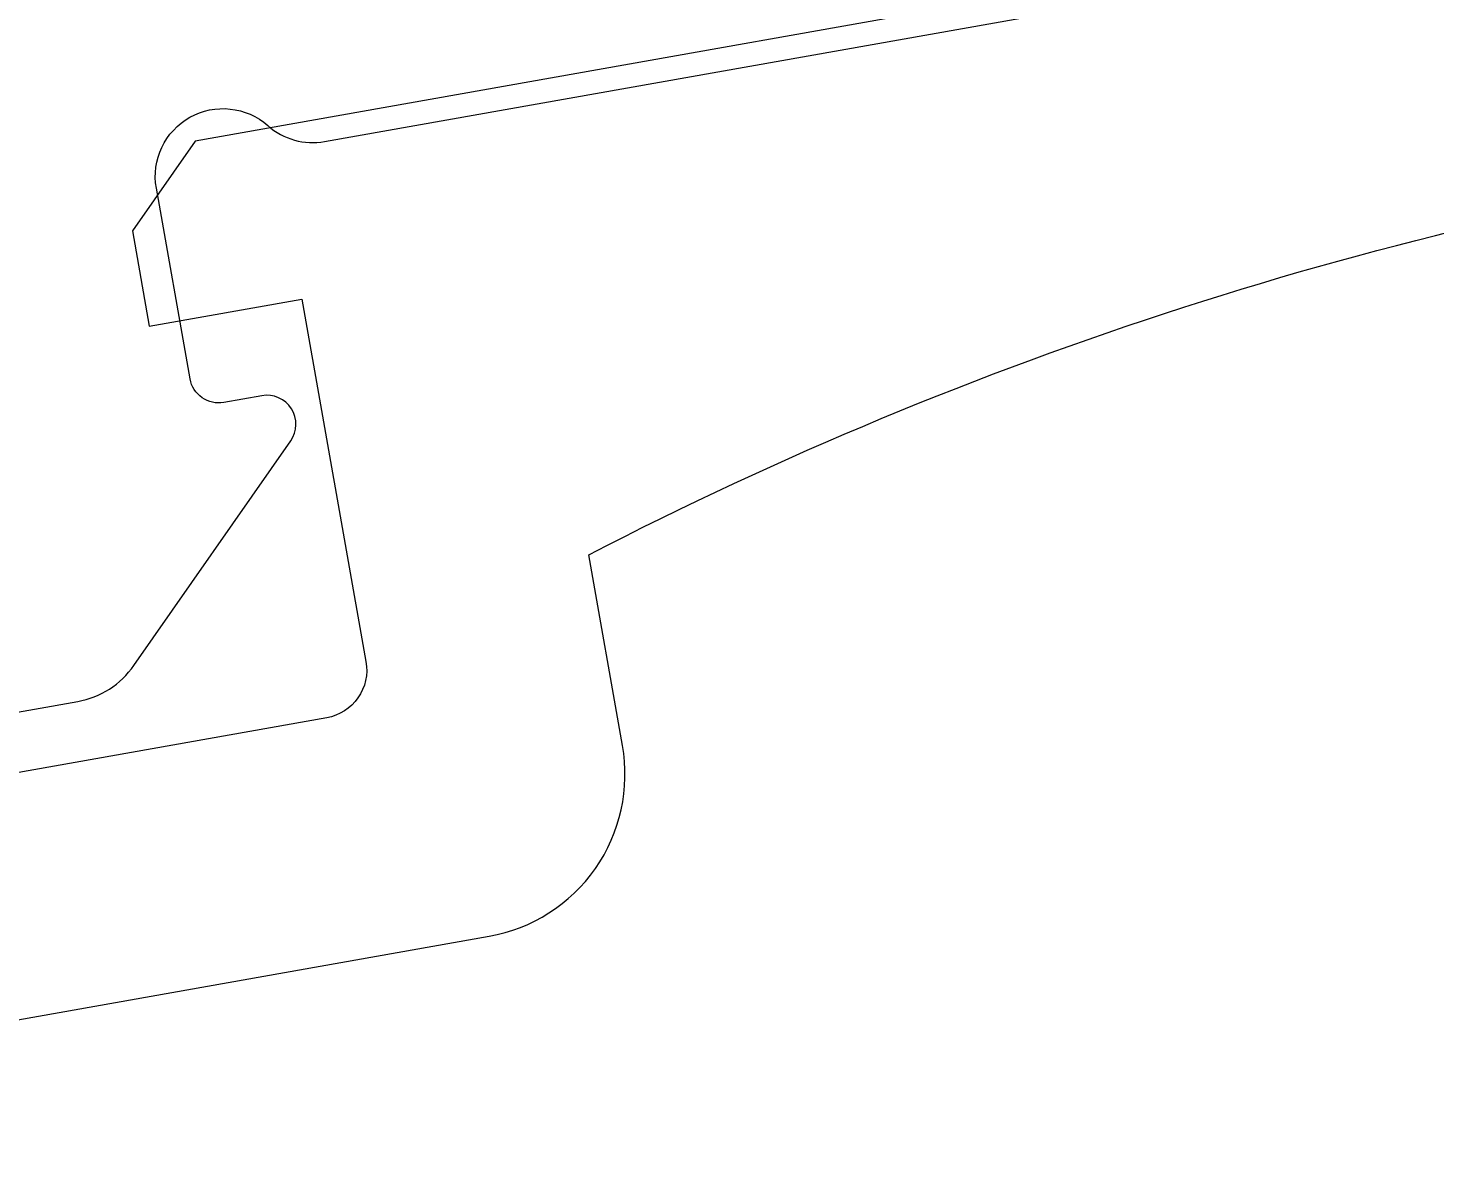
# Model space of a CAD drawing. Header units: millimetres. Extents: x 0 to 9483559, y -180456 to 305735.
# Drawn here: x 457266.01 to 457274.87, y 26984.76 to 26991.91 of the extents above; entities that cross this region are included whole.
import ezdxf
from ezdxf.enums import TextEntityAlignment as Align

# ---------------------------------------------------------------- set-up
doc = ezdxf.new("R2018")
doc.units = ezdxf.units.MM
for name, color, linetype, lineweight in [('АР_Маркер экспликации', 239, 'Continuous', 13), ('АР_Номер помещения', 250, 'Continuous', 9), ('АР_Размеры', 175, 'Continuous', 9), ('АР_Сущ Несущая стена', 250, 'Continuous', 50)]:
    doc.layers.add(name, color=color, linetype=linetype, lineweight=lineweight)
doc.layers.add('АР_Названия помещений', color=124, linetype='Continuous', lineweight=5, plot=False)
doc.layers.add('АР_Помещения_площадь', color=19, linetype='Continuous', lineweight=9, plot=False)
doc.styles.add('ISOCPEUR', font='', dxfattribs={"height": 250})
doc.styles.get("Standard").update_dxf_attribs({"font": 'GOST.TTF'})
doc.styles.get('ISOCPEUR').set_extended_font_data('ISOCPEUR', italic=True)

# ---------------------------------------------------------------- blocks, each defined once
blk = doc.blocks.new('*U333')
at = {"color": 7, "style": 'ISOCPEUR', "width": 0.7, "flags": 1}
blk.add_attdef('КАТЕГОРИЯ', (-499.1655, -2092.1864), '', height=250, dxfattribs=at)
at = {"layer": 'АР_Номер помещения', "color": 7, "style": 'ISOCPEUR', "width": 0.7}
blk.add_attdef('НОМЕР_ПОМЕЩЕНИЯ', text='', height=300, dxfattribs=at).set_placement((-13874.5004, 6637.5515), align=Align.MIDDLE_CENTER)
at = {"layer": 'АР_Помещения_площадь', "color": 7, "lineweight": 30, "width": 0.7, "flags": 104}
blk.add_attdef('ИМЯ_ПОМЕЩЕНИЯ', text='', height=100, dxfattribs=at).set_placement((157.6277, 1217.1414), align=Align.MIDDLE_CENTER)
at = {"layer": 'АР_Помещения_площадь', "color": 7, "style": 'ISOCPEUR', "width": 0.7}
blk.add_attdef('ПЛОЩАДЬ_ПОМЕЩЕНИЯ', text='', height=200, dxfattribs=at).set_placement((-12654.5821, 407.6716), align=Align.MIDDLE_RIGHT)
blk = doc.blocks.new('*U327')
at = {"color": 7, "style": 'ISOCPEUR', "width": 0.7, "flags": 1}
blk.add_attdef('КАТЕГОРИЯ', (-499.1655, -2092.1864), '', height=250, dxfattribs=at)
at = {"layer": 'АР_Номер помещения', "color": 7, "style": 'ISOCPEUR', "width": 0.7}
blk.add_attdef('НОМЕР_ПОМЕЩЕНИЯ', text='', height=300, dxfattribs=at).set_placement((-17424.9012, 1870.773), align=Align.MIDDLE_CENTER)
at = {"layer": 'АР_Помещения_площадь', "color": 7, "lineweight": 30, "width": 0.7, "flags": 104}
blk.add_attdef('ИМЯ_ПОМЕЩЕНИЯ', text='', height=100, dxfattribs=at).set_placement((157.6277, 1217.1414), align=Align.MIDDLE_CENTER)
at = {"layer": 'АР_Помещения_площадь', "color": 7, "style": 'ISOCPEUR', "width": 0.7}
blk.add_attdef('ПЛОЩАДЬ_ПОМЕЩЕНИЯ', text='', height=200, dxfattribs=at).set_placement((-12452.8113, 399.3563), align=Align.MIDDLE_RIGHT)

msp = doc.modelspace()

# ---------------------------------------------------------------- linework, layer by layer
at = {"layer": 'АР_Размеры', "color": 5, "lineweight": 9, "ltscale": 100, "transparency": 33554687}
for points in [[(457306.6845, 26998.217), (457267.0624, 26991.1945), (457266.6673, 26990.6292), (457266.7737, 26990.0289), (457267.7341, 26990.1992), (457268.1384, 26987.9182, -0.414362), (457267.8915, 26987.5648), (457261.2887, 26986.3946, -0.414326)], [(457306.6845, 26998.217), (457267.0624, 26991.1945), (457266.6673, 26990.6292), (457266.7737, 26990.0289), (457267.7341, 26990.1992), (457268.1384, 26987.9182, -0.414362), (457267.8915, 26987.5648), (457261.2887, 26986.3946, -0.414326)], [(457306.6845, 26998.217), (457267.0624, 26991.1945), (457266.6673, 26990.6292), (457266.7737, 26990.0289), (457267.7341, 26990.1992), (457268.1384, 26987.9182, -0.414362), (457267.8915, 26987.5648), (457261.2887, 26986.3946, -0.414326)], [(457306.6845, 26998.217), (457267.0624, 26991.1945), (457266.6673, 26990.6292), (457266.7737, 26990.0289), (457267.7341, 26990.1992), (457268.1384, 26987.9182, -0.414362), (457267.8915, 26987.5648), (457261.2887, 26986.3946, -0.414326)], [(457306.6845, 26998.217), (457267.0624, 26991.1945), (457266.6673, 26990.6292), (457266.7737, 26990.0289), (457267.7341, 26990.1992), (457268.1384, 26987.9182, -0.414362), (457267.8915, 26987.5648), (457261.2887, 26986.3946, -0.414326)], [(457306.6845, 26998.217), (457267.0624, 26991.1945), (457266.6673, 26990.6292), (457266.7737, 26990.0289), (457267.7341, 26990.1992), (457268.1384, 26987.9182, -0.414362), (457267.8915, 26987.5648), (457261.2887, 26986.3946, -0.414326)], [(457306.6845, 26998.217), (457267.0624, 26991.1945), (457266.6673, 26990.6292), (457266.7737, 26990.0289), (457267.7341, 26990.1992), (457268.1384, 26987.9182, -0.414362), (457267.8915, 26987.5648), (457261.2887, 26986.3946, -0.414326)], [(457306.6845, 26998.217), (457267.0624, 26991.1945), (457266.6673, 26990.6292), (457266.7737, 26990.0289), (457267.7341, 26990.1992), (457268.1384, 26987.9182, -0.414362), (457267.8915, 26987.5648), (457261.2887, 26986.3946, -0.414326)], [(457306.6845, 26998.217), (457267.0624, 26991.1945), (457266.6673, 26990.6292), (457266.7737, 26990.0289), (457267.7341, 26990.1992), (457268.1384, 26987.9182, -0.414362), (457267.8915, 26987.5648), (457261.2887, 26986.3946, -0.414326)], [(457306.6845, 26998.217), (457267.0624, 26991.1945), (457266.6673, 26990.6292), (457266.7737, 26990.0289), (457267.7341, 26990.1992), (457268.1384, 26987.9182, -0.414362), (457267.8915, 26987.5648), (457261.2887, 26986.3946, -0.414326)], [(457306.6845, 26998.217), (457267.0624, 26991.1945), (457266.6673, 26990.6292), (457266.7737, 26990.0289), (457267.7341, 26990.1992), (457268.1384, 26987.9182, -0.414362), (457267.8915, 26987.5648), (457261.2887, 26986.3946, -0.414326)], [(457306.6845, 26998.217), (457267.0624, 26991.1945), (457266.6673, 26990.6292), (457266.7737, 26990.0289), (457267.7341, 26990.1992), (457268.1384, 26987.9182, -0.414362), (457267.8915, 26987.5648), (457261.2887, 26986.3946, -0.414326)], [(457306.6845, 26998.217), (457267.0624, 26991.1945), (457266.6673, 26990.6292), (457266.7737, 26990.0289), (457267.7341, 26990.1992), (457268.1384, 26987.9182, -0.414362), (457267.8915, 26987.5648), (457261.2887, 26986.3946, -0.414326)], [(457306.6845, 26998.217), (457267.0624, 26991.1945), (457266.6673, 26990.6292), (457266.7737, 26990.0289), (457267.7341, 26990.1992), (457268.1384, 26987.9182, -0.414362), (457267.8915, 26987.5648), (457261.2887, 26986.3946, -0.414326)], [(457306.6845, 26998.217), (457267.0624, 26991.1945), (457266.6673, 26990.6292), (457266.7737, 26990.0289), (457267.7341, 26990.1992), (457268.1384, 26987.9182, -0.414362), (457267.8915, 26987.5648), (457261.2887, 26986.3946, -0.414326)], [(457306.6845, 26998.217), (457267.0624, 26991.1945), (457266.6673, 26990.6292), (457266.7737, 26990.0289), (457267.7341, 26990.1992), (457268.1384, 26987.9182, -0.414362), (457267.8915, 26987.5648), (457261.2887, 26986.3946, -0.414326)], [(457306.6845, 26998.217), (457267.0624, 26991.1945), (457266.6673, 26990.6292), (457266.7737, 26990.0289), (457267.7341, 26990.1992), (457268.1384, 26987.9182, -0.414362), (457267.8915, 26987.5648), (457261.2887, 26986.3946, -0.414326)], [(457306.6845, 26998.217), (457267.0624, 26991.1945), (457266.6673, 26990.6292), (457266.7737, 26990.0289), (457267.7341, 26990.1992), (457268.1384, 26987.9182, -0.414362), (457267.8915, 26987.5648), (457261.2887, 26986.3946, -0.414326)], [(457306.6845, 26998.217), (457267.0624, 26991.1945), (457266.6673, 26990.6292), (457266.7737, 26990.0289), (457267.7341, 26990.1992), (457268.1384, 26987.9182, -0.414362), (457267.8915, 26987.5648), (457261.2887, 26986.3946, -0.414326)], [(457306.6845, 26998.217), (457267.0624, 26991.1945), (457266.6673, 26990.6292), (457266.7737, 26990.0289), (457267.7341, 26990.1992), (457268.1384, 26987.9182, -0.414362), (457267.8915, 26987.5648), (457261.2887, 26986.3946, -0.414326)], [(457306.6845, 26998.217), (457267.0624, 26991.1945), (457266.6673, 26990.6292), (457266.7737, 26990.0289), (457267.7341, 26990.1992), (457268.1384, 26987.9182, -0.414362), (457267.8915, 26987.5648), (457261.2887, 26986.3946, -0.414326)], [(457306.6845, 26998.217), (457267.0624, 26991.1945), (457266.6673, 26990.6292), (457266.7737, 26990.0289), (457267.7341, 26990.1992), (457268.1384, 26987.9182, -0.414362), (457267.8915, 26987.5648), (457261.2887, 26986.3946, -0.414326)], [(457306.6845, 26998.217), (457267.0624, 26991.1945), (457266.6673, 26990.6292), (457266.7737, 26990.0289), (457267.7341, 26990.1992), (457268.1384, 26987.9182, -0.414362), (457267.8915, 26987.5648), (457261.2887, 26986.3946, -0.414326)], [(457306.6845, 26998.217), (457267.0624, 26991.1945), (457266.6673, 26990.6292), (457266.7737, 26990.0289), (457267.7341, 26990.1992), (457268.1384, 26987.9182, -0.414362), (457267.8915, 26987.5648), (457261.2887, 26986.3946, -0.414326)], [(457306.6845, 26998.217), (457267.0624, 26991.1945), (457266.6673, 26990.6292), (457266.7737, 26990.0289), (457267.7341, 26990.1992), (457268.1384, 26987.9182, -0.414362), (457267.8915, 26987.5648), (457261.2887, 26986.3946, -0.414326)], [(457306.6845, 26998.217), (457267.0624, 26991.1945), (457266.6673, 26990.6292), (457266.7737, 26990.0289), (457267.7341, 26990.1992), (457268.1384, 26987.9182, -0.414362), (457267.8915, 26987.5648), (457261.2887, 26986.3946, -0.414326)], [(457306.6845, 26998.217), (457267.0624, 26991.1945), (457266.6673, 26990.6292), (457266.7737, 26990.0289), (457267.7341, 26990.1992), (457268.1384, 26987.9182, -0.414362), (457267.8915, 26987.5648), (457261.2887, 26986.3946, -0.414326)], [(457306.6845, 26998.217), (457267.0624, 26991.1945), (457266.6673, 26990.6292), (457266.7737, 26990.0289), (457267.7341, 26990.1992), (457268.1384, 26987.9182, -0.414362), (457267.8915, 26987.5648), (457261.2887, 26986.3946, -0.414326)], [(457306.6845, 26998.217), (457267.0624, 26991.1945), (457266.6673, 26990.6292), (457266.7737, 26990.0289), (457267.7341, 26990.1992), (457268.1384, 26987.9182, -0.414362), (457267.8915, 26987.5648), (457261.2887, 26986.3946, -0.414326)], [(457306.6845, 26998.217), (457267.0624, 26991.1945), (457266.6673, 26990.6292), (457266.7737, 26990.0289), (457267.7341, 26990.1992), (457268.1384, 26987.9182, -0.414362), (457267.8915, 26987.5648), (457261.2887, 26986.3946, -0.414326)], [(457306.6845, 26998.217), (457267.0624, 26991.1945), (457266.6673, 26990.6292), (457266.7737, 26990.0289), (457267.7341, 26990.1992), (457268.1384, 26987.9182, -0.414362), (457267.8915, 26987.5648), (457261.2887, 26986.3946, -0.414326)], [(457306.6845, 26998.217), (457267.0624, 26991.1945), (457266.6673, 26990.6292), (457266.7737, 26990.0289), (457267.7341, 26990.1992), (457268.1384, 26987.9182, -0.414362), (457267.8915, 26987.5648), (457261.2887, 26986.3946, -0.414326)], [(457306.6845, 26998.217), (457267.0624, 26991.1945), (457266.6673, 26990.6292), (457266.7737, 26990.0289), (457267.7341, 26990.1992), (457268.1384, 26987.9182, -0.414362), (457267.8915, 26987.5648), (457261.2887, 26986.3946, -0.414326)], [(457306.6845, 26998.217), (457267.0624, 26991.1945), (457266.6673, 26990.6292), (457266.7737, 26990.0289), (457267.7341, 26990.1992), (457268.1384, 26987.9182, -0.414362), (457267.8915, 26987.5648), (457261.2887, 26986.3946, -0.414326)], [(457306.6845, 26998.217), (457267.0624, 26991.1945), (457266.6673, 26990.6292), (457266.7737, 26990.0289), (457267.7341, 26990.1992), (457268.1384, 26987.9182, -0.414362), (457267.8915, 26987.5648), (457261.2887, 26986.3946, -0.414326)], [(457306.6845, 26998.217), (457267.0624, 26991.1945), (457266.6673, 26990.6292), (457266.7737, 26990.0289), (457267.7341, 26990.1992), (457268.1384, 26987.9182, -0.414362), (457267.8915, 26987.5648), (457261.2887, 26986.3946, -0.414326)], [(457306.6845, 26998.217), (457267.0624, 26991.1945), (457266.6673, 26990.6292), (457266.7737, 26990.0289), (457267.7341, 26990.1992), (457268.1384, 26987.9182, -0.414362), (457267.8915, 26987.5648), (457261.2887, 26986.3946, -0.414326)], [(457306.6845, 26998.217), (457267.0624, 26991.1945), (457266.6673, 26990.6292), (457266.7737, 26990.0289), (457267.7341, 26990.1992), (457268.1384, 26987.9182, -0.414362), (457267.8915, 26987.5648), (457261.2887, 26986.3946, -0.414326)], [(457306.6845, 26998.217), (457267.0624, 26991.1945), (457266.6673, 26990.6292), (457266.7737, 26990.0289), (457267.7341, 26990.1992), (457268.1384, 26987.9182, -0.414362), (457267.8915, 26987.5648), (457261.2887, 26986.3946, -0.414326)], [(457306.6845, 26998.217), (457267.0624, 26991.1945), (457266.6673, 26990.6292), (457266.7737, 26990.0289), (457267.7341, 26990.1992), (457268.1384, 26987.9182, -0.414362), (457267.8915, 26987.5648), (457261.2887, 26986.3946, -0.414326)], [(457306.6845, 26998.217), (457267.0624, 26991.1945), (457266.6673, 26990.6292), (457266.7737, 26990.0289), (457267.7341, 26990.1992), (457268.1384, 26987.9182, -0.414362), (457267.8915, 26987.5648), (457261.2887, 26986.3946, -0.414326)], [(457306.6845, 26998.217), (457267.0624, 26991.1945), (457266.6673, 26990.6292), (457266.7737, 26990.0289), (457267.7341, 26990.1992), (457268.1384, 26987.9182, -0.414362), (457267.8915, 26987.5648), (457261.2887, 26986.3946, -0.414326)], [(457253.4654, 26992.9236, -0.164997), (457255.3326, 26989.5255), (457255.3539, 26989.4054, 0.414304), (457255.8486, 26989.0597), (457259.5702, 26989.7193, 0.228696), (457259.871, 26989.9364, -0.319049), (457260.3144, 26990.1545, -0.319002), (457260.6664, 26989.8077), (457260.8792, 26988.6072, -0.4144), (457260.731, 26988.3952), (457260.4909, 26988.3526, 0.668339), (457260.4181, 26988.0227), (457261.8313, 26987.0349, 0.198883), (457262.2414, 26986.9444), (457266.3231, 26987.6678, 0.198883), (457266.677, 26987.8937), (457267.6647, 26989.307, 0.668339), (457267.4829, 26989.5919), (457267.2428, 26989.5493, -0.4144), (457267.0308, 26989.6975), (457266.8181, 26990.898, -0.710202), (457267.5208, 26991.2922, 0.228696), (457267.8779, 26991.1917), (457277.0514, 26992.8176, 0.414362)], [(457253.4654, 26992.9236, -0.164997), (457255.3326, 26989.5255), (457255.3539, 26989.4054, 0.414304), (457255.8486, 26989.0597), (457259.5702, 26989.7193, 0.228696), (457259.871, 26989.9364, -0.319049), (457260.3144, 26990.1545, -0.319002), (457260.6664, 26989.8077), (457260.8792, 26988.6072, -0.4144), (457260.731, 26988.3952), (457260.4909, 26988.3526, 0.668339), (457260.4181, 26988.0227), (457261.8313, 26987.0349, 0.198883), (457262.2414, 26986.9444), (457266.3231, 26987.6678, 0.198883), (457266.677, 26987.8937), (457267.6647, 26989.307, 0.668339), (457267.4829, 26989.5919), (457267.2428, 26989.5493, -0.4144), (457267.0308, 26989.6975), (457266.8181, 26990.898, -0.710202), (457267.5208, 26991.2922, 0.228696), (457267.8779, 26991.1917), (457277.0514, 26992.8176, 0.414362)], [(457253.4654, 26992.9236, -0.164997), (457255.3326, 26989.5255), (457255.3539, 26989.4054, 0.414304), (457255.8486, 26989.0597), (457259.5702, 26989.7193, 0.228696), (457259.871, 26989.9364, -0.319049), (457260.3144, 26990.1545, -0.319002), (457260.6664, 26989.8077), (457260.8792, 26988.6072, -0.4144), (457260.731, 26988.3952), (457260.4909, 26988.3526, 0.668339), (457260.4181, 26988.0227), (457261.8313, 26987.0349, 0.198883), (457262.2414, 26986.9444), (457266.3231, 26987.6678, 0.198883), (457266.677, 26987.8937), (457267.6647, 26989.307, 0.668339), (457267.4829, 26989.5919), (457267.2428, 26989.5493, -0.4144), (457267.0308, 26989.6975), (457266.8181, 26990.898, -0.710202), (457267.5208, 26991.2922, 0.228696), (457267.8779, 26991.1917), (457277.0514, 26992.8176, 0.414362)], [(457253.4654, 26992.9236, -0.164997), (457255.3326, 26989.5255), (457255.3539, 26989.4054, 0.414304), (457255.8486, 26989.0597), (457259.5702, 26989.7193, 0.228696), (457259.871, 26989.9364, -0.319049), (457260.3144, 26990.1545, -0.319002), (457260.6664, 26989.8077), (457260.8792, 26988.6072, -0.4144), (457260.731, 26988.3952), (457260.4909, 26988.3526, 0.668339), (457260.4181, 26988.0227), (457261.8313, 26987.0349, 0.198883), (457262.2414, 26986.9444), (457266.3231, 26987.6678, 0.198883), (457266.677, 26987.8937), (457267.6647, 26989.307, 0.668339), (457267.4829, 26989.5919), (457267.2428, 26989.5493, -0.4144), (457267.0308, 26989.6975), (457266.8181, 26990.898, -0.710202), (457267.5208, 26991.2922, 0.228696), (457267.8779, 26991.1917), (457277.0514, 26992.8176, 0.414362)], [(457253.4654, 26992.9236, -0.164997), (457255.3326, 26989.5255), (457255.3539, 26989.4054, 0.414304), (457255.8486, 26989.0597), (457259.5702, 26989.7193, 0.228696), (457259.871, 26989.9364, -0.319049), (457260.3144, 26990.1545, -0.319002), (457260.6664, 26989.8077), (457260.8792, 26988.6072, -0.4144), (457260.731, 26988.3952), (457260.4909, 26988.3526, 0.668339), (457260.4181, 26988.0227), (457261.8313, 26987.0349, 0.198883), (457262.2414, 26986.9444), (457266.3231, 26987.6678, 0.198883), (457266.677, 26987.8937), (457267.6647, 26989.307, 0.668339), (457267.4829, 26989.5919), (457267.2428, 26989.5493, -0.4144), (457267.0308, 26989.6975), (457266.8181, 26990.898, -0.710202), (457267.5208, 26991.2922, 0.228696), (457267.8779, 26991.1917), (457277.0514, 26992.8176, 0.414362)], [(457253.4654, 26992.9236, -0.164997), (457255.3326, 26989.5255), (457255.3539, 26989.4054, 0.414304), (457255.8486, 26989.0597), (457259.5702, 26989.7193, 0.228696), (457259.871, 26989.9364, -0.319049), (457260.3144, 26990.1545, -0.319002), (457260.6664, 26989.8077), (457260.8792, 26988.6072, -0.4144), (457260.731, 26988.3952), (457260.4909, 26988.3526, 0.668339), (457260.4181, 26988.0227), (457261.8313, 26987.0349, 0.198883), (457262.2414, 26986.9444), (457266.3231, 26987.6678, 0.198883), (457266.677, 26987.8937), (457267.6647, 26989.307, 0.668339), (457267.4829, 26989.5919), (457267.2428, 26989.5493, -0.4144), (457267.0308, 26989.6975), (457266.8181, 26990.898, -0.710202), (457267.5208, 26991.2922, 0.228696), (457267.8779, 26991.1917), (457277.0514, 26992.8176, 0.414362)], [(457253.4654, 26992.9236, -0.164997), (457255.3326, 26989.5255), (457255.3539, 26989.4054, 0.414304), (457255.8486, 26989.0597), (457259.5702, 26989.7193, 0.228696), (457259.871, 26989.9364, -0.319049), (457260.3144, 26990.1545, -0.319002), (457260.6664, 26989.8077), (457260.8792, 26988.6072, -0.4144), (457260.731, 26988.3952), (457260.4909, 26988.3526, 0.668339), (457260.4181, 26988.0227), (457261.8313, 26987.0349, 0.198883), (457262.2414, 26986.9444), (457266.3231, 26987.6678, 0.198883), (457266.677, 26987.8937), (457267.6647, 26989.307, 0.668339), (457267.4829, 26989.5919), (457267.2428, 26989.5493, -0.4144), (457267.0308, 26989.6975), (457266.8181, 26990.898, -0.710202), (457267.5208, 26991.2922, 0.228696), (457267.8779, 26991.1917), (457277.0514, 26992.8176, 0.414362)], [(457253.4654, 26992.9236, -0.164997), (457255.3326, 26989.5255), (457255.3539, 26989.4054, 0.414304), (457255.8486, 26989.0597), (457259.5702, 26989.7193, 0.228696), (457259.871, 26989.9364, -0.319049), (457260.3144, 26990.1545, -0.319002), (457260.6664, 26989.8077), (457260.8792, 26988.6072, -0.4144), (457260.731, 26988.3952), (457260.4909, 26988.3526, 0.668339), (457260.4181, 26988.0227), (457261.8313, 26987.0349, 0.198883), (457262.2414, 26986.9444), (457266.3231, 26987.6678, 0.198883), (457266.677, 26987.8937), (457267.6647, 26989.307, 0.668339), (457267.4829, 26989.5919), (457267.2428, 26989.5493, -0.4144), (457267.0308, 26989.6975), (457266.8181, 26990.898, -0.710202), (457267.5208, 26991.2922, 0.228696), (457267.8779, 26991.1917), (457277.0514, 26992.8176, 0.414362)], [(457253.4654, 26992.9236, -0.164997), (457255.3326, 26989.5255), (457255.3539, 26989.4054, 0.414304), (457255.8486, 26989.0597), (457259.5702, 26989.7193, 0.228696), (457259.871, 26989.9364, -0.319049), (457260.3144, 26990.1545, -0.319002), (457260.6664, 26989.8077), (457260.8792, 26988.6072, -0.4144), (457260.731, 26988.3952), (457260.4909, 26988.3526, 0.668339), (457260.4181, 26988.0227), (457261.8313, 26987.0349, 0.198883), (457262.2414, 26986.9444), (457266.3231, 26987.6678, 0.198883), (457266.677, 26987.8937), (457267.6647, 26989.307, 0.668339), (457267.4829, 26989.5919), (457267.2428, 26989.5493, -0.4144), (457267.0308, 26989.6975), (457266.8181, 26990.898, -0.710202), (457267.5208, 26991.2922, 0.228696), (457267.8779, 26991.1917), (457277.0514, 26992.8176, 0.414362)], [(457253.4654, 26992.9236, -0.164997), (457255.3326, 26989.5255), (457255.3539, 26989.4054, 0.414304), (457255.8486, 26989.0597), (457259.5702, 26989.7193, 0.228696), (457259.871, 26989.9364, -0.319049), (457260.3144, 26990.1545, -0.319002), (457260.6664, 26989.8077), (457260.8792, 26988.6072, -0.4144), (457260.731, 26988.3952), (457260.4909, 26988.3526, 0.668339), (457260.4181, 26988.0227), (457261.8313, 26987.0349, 0.198883), (457262.2414, 26986.9444), (457266.3231, 26987.6678, 0.198883), (457266.677, 26987.8937), (457267.6647, 26989.307, 0.668339), (457267.4829, 26989.5919), (457267.2428, 26989.5493, -0.4144), (457267.0308, 26989.6975), (457266.8181, 26990.898, -0.710202), (457267.5208, 26991.2922, 0.228696), (457267.8779, 26991.1917), (457277.0514, 26992.8176, 0.414362)], [(457253.4654, 26992.9236, -0.164997), (457255.3326, 26989.5255), (457255.3539, 26989.4054, 0.414304), (457255.8486, 26989.0597), (457259.5702, 26989.7193, 0.228696), (457259.871, 26989.9364, -0.319049), (457260.3144, 26990.1545, -0.319002), (457260.6664, 26989.8077), (457260.8792, 26988.6072, -0.4144), (457260.731, 26988.3952), (457260.4909, 26988.3526, 0.668339), (457260.4181, 26988.0227), (457261.8313, 26987.0349, 0.198883), (457262.2414, 26986.9444), (457266.3231, 26987.6678, 0.198883), (457266.677, 26987.8937), (457267.6647, 26989.307, 0.668339), (457267.4829, 26989.5919), (457267.2428, 26989.5493, -0.4144), (457267.0308, 26989.6975), (457266.8181, 26990.898, -0.710202), (457267.5208, 26991.2922, 0.228696), (457267.8779, 26991.1917), (457277.0514, 26992.8176, 0.414362)], [(457253.4654, 26992.9236, -0.164997), (457255.3326, 26989.5255), (457255.3539, 26989.4054, 0.414304), (457255.8486, 26989.0597), (457259.5702, 26989.7193, 0.228696), (457259.871, 26989.9364, -0.319049), (457260.3144, 26990.1545, -0.319002), (457260.6664, 26989.8077), (457260.8792, 26988.6072, -0.4144), (457260.731, 26988.3952), (457260.4909, 26988.3526, 0.668339), (457260.4181, 26988.0227), (457261.8313, 26987.0349, 0.198883), (457262.2414, 26986.9444), (457266.3231, 26987.6678, 0.198883), (457266.677, 26987.8937), (457267.6647, 26989.307, 0.668339), (457267.4829, 26989.5919), (457267.2428, 26989.5493, -0.4144), (457267.0308, 26989.6975), (457266.8181, 26990.898, -0.710202), (457267.5208, 26991.2922, 0.228696), (457267.8779, 26991.1917), (457277.0514, 26992.8176, 0.414362)], [(457253.4654, 26992.9236, -0.164997), (457255.3326, 26989.5255), (457255.3539, 26989.4054, 0.414304), (457255.8486, 26989.0597), (457259.5702, 26989.7193, 0.228696), (457259.871, 26989.9364, -0.319049), (457260.3144, 26990.1545, -0.319002), (457260.6664, 26989.8077), (457260.8792, 26988.6072, -0.4144), (457260.731, 26988.3952), (457260.4909, 26988.3526, 0.668339), (457260.4181, 26988.0227), (457261.8313, 26987.0349, 0.198883), (457262.2414, 26986.9444), (457266.3231, 26987.6678, 0.198883), (457266.677, 26987.8937), (457267.6647, 26989.307, 0.668339), (457267.4829, 26989.5919), (457267.2428, 26989.5493, -0.4144), (457267.0308, 26989.6975), (457266.8181, 26990.898, -0.710202), (457267.5208, 26991.2922, 0.228696), (457267.8779, 26991.1917), (457277.0514, 26992.8176, 0.414362)], [(457253.4654, 26992.9236, -0.164997), (457255.3326, 26989.5255), (457255.3539, 26989.4054, 0.414304), (457255.8486, 26989.0597), (457259.5702, 26989.7193, 0.228696), (457259.871, 26989.9364, -0.319049), (457260.3144, 26990.1545, -0.319002), (457260.6664, 26989.8077), (457260.8792, 26988.6072, -0.4144), (457260.731, 26988.3952), (457260.4909, 26988.3526, 0.668339), (457260.4181, 26988.0227), (457261.8313, 26987.0349, 0.198883), (457262.2414, 26986.9444), (457266.3231, 26987.6678, 0.198883), (457266.677, 26987.8937), (457267.6647, 26989.307, 0.668339), (457267.4829, 26989.5919), (457267.2428, 26989.5493, -0.4144), (457267.0308, 26989.6975), (457266.8181, 26990.898, -0.710202), (457267.5208, 26991.2922, 0.228696), (457267.8779, 26991.1917), (457277.0514, 26992.8176, 0.414362)], [(457253.4654, 26992.9236, -0.164997), (457255.3326, 26989.5255), (457255.3539, 26989.4054, 0.414304), (457255.8486, 26989.0597), (457259.5702, 26989.7193, 0.228696), (457259.871, 26989.9364, -0.319049), (457260.3144, 26990.1545, -0.319002), (457260.6664, 26989.8077), (457260.8792, 26988.6072, -0.4144), (457260.731, 26988.3952), (457260.4909, 26988.3526, 0.668339), (457260.4181, 26988.0227), (457261.8313, 26987.0349, 0.198883), (457262.2414, 26986.9444), (457266.3231, 26987.6678, 0.198883), (457266.677, 26987.8937), (457267.6647, 26989.307, 0.668339), (457267.4829, 26989.5919), (457267.2428, 26989.5493, -0.4144), (457267.0308, 26989.6975), (457266.8181, 26990.898, -0.710202), (457267.5208, 26991.2922, 0.228696), (457267.8779, 26991.1917), (457277.0514, 26992.8176, 0.414362)], [(457253.4654, 26992.9236, -0.164997), (457255.3326, 26989.5255), (457255.3539, 26989.4054, 0.414304), (457255.8486, 26989.0597), (457259.5702, 26989.7193, 0.228696), (457259.871, 26989.9364, -0.319049), (457260.3144, 26990.1545, -0.319002), (457260.6664, 26989.8077), (457260.8792, 26988.6072, -0.4144), (457260.731, 26988.3952), (457260.4909, 26988.3526, 0.668339), (457260.4181, 26988.0227), (457261.8313, 26987.0349, 0.198883), (457262.2414, 26986.9444), (457266.3231, 26987.6678, 0.198883), (457266.677, 26987.8937), (457267.6647, 26989.307, 0.668339), (457267.4829, 26989.5919), (457267.2428, 26989.5493, -0.4144), (457267.0308, 26989.6975), (457266.8181, 26990.898, -0.710202), (457267.5208, 26991.2922, 0.228696), (457267.8779, 26991.1917), (457277.0514, 26992.8176, 0.414362)], [(457253.4654, 26992.9236, -0.164997), (457255.3326, 26989.5255), (457255.3539, 26989.4054, 0.414304), (457255.8486, 26989.0597), (457259.5702, 26989.7193, 0.228696), (457259.871, 26989.9364, -0.319049), (457260.3144, 26990.1545, -0.319002), (457260.6664, 26989.8077), (457260.8792, 26988.6072, -0.4144), (457260.731, 26988.3952), (457260.4909, 26988.3526, 0.668339), (457260.4181, 26988.0227), (457261.8313, 26987.0349, 0.198883), (457262.2414, 26986.9444), (457266.3231, 26987.6678, 0.198883), (457266.677, 26987.8937), (457267.6647, 26989.307, 0.668339), (457267.4829, 26989.5919), (457267.2428, 26989.5493, -0.4144), (457267.0308, 26989.6975), (457266.8181, 26990.898, -0.710202), (457267.5208, 26991.2922, 0.228696), (457267.8779, 26991.1917), (457277.0514, 26992.8176, 0.414362)], [(457253.4654, 26992.9236, -0.164997), (457255.3326, 26989.5255), (457255.3539, 26989.4054, 0.414304), (457255.8486, 26989.0597), (457259.5702, 26989.7193, 0.228696), (457259.871, 26989.9364, -0.319049), (457260.3144, 26990.1545, -0.319002), (457260.6664, 26989.8077), (457260.8792, 26988.6072, -0.4144), (457260.731, 26988.3952), (457260.4909, 26988.3526, 0.668339), (457260.4181, 26988.0227), (457261.8313, 26987.0349, 0.198883), (457262.2414, 26986.9444), (457266.3231, 26987.6678, 0.198883), (457266.677, 26987.8937), (457267.6647, 26989.307, 0.668339), (457267.4829, 26989.5919), (457267.2428, 26989.5493, -0.4144), (457267.0308, 26989.6975), (457266.8181, 26990.898, -0.710202), (457267.5208, 26991.2922, 0.228696), (457267.8779, 26991.1917), (457277.0514, 26992.8176, 0.414362)], [(457253.4654, 26992.9236, -0.164997), (457255.3326, 26989.5255), (457255.3539, 26989.4054, 0.414304), (457255.8486, 26989.0597), (457259.5702, 26989.7193, 0.228696), (457259.871, 26989.9364, -0.319049), (457260.3144, 26990.1545, -0.319002), (457260.6664, 26989.8077), (457260.8792, 26988.6072, -0.4144), (457260.731, 26988.3952), (457260.4909, 26988.3526, 0.668339), (457260.4181, 26988.0227), (457261.8313, 26987.0349, 0.198883), (457262.2414, 26986.9444), (457266.3231, 26987.6678, 0.198883), (457266.677, 26987.8937), (457267.6647, 26989.307, 0.668339), (457267.4829, 26989.5919), (457267.2428, 26989.5493, -0.4144), (457267.0308, 26989.6975), (457266.8181, 26990.898, -0.710202), (457267.5208, 26991.2922, 0.228696), (457267.8779, 26991.1917), (457277.0514, 26992.8176, 0.414362)], [(457253.4654, 26992.9236, -0.164997), (457255.3326, 26989.5255), (457255.3539, 26989.4054, 0.414304), (457255.8486, 26989.0597), (457259.5702, 26989.7193, 0.228696), (457259.871, 26989.9364, -0.319049), (457260.3144, 26990.1545, -0.319002), (457260.6664, 26989.8077), (457260.8792, 26988.6072, -0.4144), (457260.731, 26988.3952), (457260.4909, 26988.3526, 0.668339), (457260.4181, 26988.0227), (457261.8313, 26987.0349, 0.198883), (457262.2414, 26986.9444), (457266.3231, 26987.6678, 0.198883), (457266.677, 26987.8937), (457267.6647, 26989.307, 0.668339), (457267.4829, 26989.5919), (457267.2428, 26989.5493, -0.4144), (457267.0308, 26989.6975), (457266.8181, 26990.898, -0.710202), (457267.5208, 26991.2922, 0.228696), (457267.8779, 26991.1917), (457277.0514, 26992.8176, 0.414362)], [(457253.4654, 26992.9236, -0.164997), (457255.3326, 26989.5255), (457255.3539, 26989.4054, 0.414304), (457255.8486, 26989.0597), (457259.5702, 26989.7193, 0.228696), (457259.871, 26989.9364, -0.319049), (457260.3144, 26990.1545, -0.319002), (457260.6664, 26989.8077), (457260.8792, 26988.6072, -0.4144), (457260.731, 26988.3952), (457260.4909, 26988.3526, 0.668339), (457260.4181, 26988.0227), (457261.8313, 26987.0349, 0.198883), (457262.2414, 26986.9444), (457266.3231, 26987.6678, 0.198883), (457266.677, 26987.8937), (457267.6647, 26989.307, 0.668339), (457267.4829, 26989.5919), (457267.2428, 26989.5493, -0.4144), (457267.0308, 26989.6975), (457266.8181, 26990.898, -0.710202), (457267.5208, 26991.2922, 0.228696), (457267.8779, 26991.1917), (457277.0514, 26992.8176, 0.414362)], [(457253.4654, 26992.9236, -0.164997), (457255.3326, 26989.5255), (457255.3539, 26989.4054, 0.414304), (457255.8486, 26989.0597), (457259.5702, 26989.7193, 0.228696), (457259.871, 26989.9364, -0.319049), (457260.3144, 26990.1545, -0.319002), (457260.6664, 26989.8077), (457260.8792, 26988.6072, -0.4144), (457260.731, 26988.3952), (457260.4909, 26988.3526, 0.668339), (457260.4181, 26988.0227), (457261.8313, 26987.0349, 0.198883), (457262.2414, 26986.9444), (457266.3231, 26987.6678, 0.198883), (457266.677, 26987.8937), (457267.6647, 26989.307, 0.668339), (457267.4829, 26989.5919), (457267.2428, 26989.5493, -0.4144), (457267.0308, 26989.6975), (457266.8181, 26990.898, -0.710202), (457267.5208, 26991.2922, 0.228696), (457267.8779, 26991.1917), (457277.0514, 26992.8176, 0.414362)], [(457253.4654, 26992.9236, -0.164997), (457255.3326, 26989.5255), (457255.3539, 26989.4054, 0.414304), (457255.8486, 26989.0597), (457259.5702, 26989.7193, 0.228696), (457259.871, 26989.9364, -0.319049), (457260.3144, 26990.1545, -0.319002), (457260.6664, 26989.8077), (457260.8792, 26988.6072, -0.4144), (457260.731, 26988.3952), (457260.4909, 26988.3526, 0.668339), (457260.4181, 26988.0227), (457261.8313, 26987.0349, 0.198883), (457262.2414, 26986.9444), (457266.3231, 26987.6678, 0.198883), (457266.677, 26987.8937), (457267.6647, 26989.307, 0.668339), (457267.4829, 26989.5919), (457267.2428, 26989.5493, -0.4144), (457267.0308, 26989.6975), (457266.8181, 26990.898, -0.710202), (457267.5208, 26991.2922, 0.228696), (457267.8779, 26991.1917), (457277.0514, 26992.8176, 0.414362)], [(457253.4654, 26992.9236, -0.164997), (457255.3326, 26989.5255), (457255.3539, 26989.4054, 0.414304), (457255.8486, 26989.0597), (457259.5702, 26989.7193, 0.228696), (457259.871, 26989.9364, -0.319049), (457260.3144, 26990.1545, -0.319002), (457260.6664, 26989.8077), (457260.8792, 26988.6072, -0.4144), (457260.731, 26988.3952), (457260.4909, 26988.3526, 0.668339), (457260.4181, 26988.0227), (457261.8313, 26987.0349, 0.198883), (457262.2414, 26986.9444), (457266.3231, 26987.6678, 0.198883), (457266.677, 26987.8937), (457267.6647, 26989.307, 0.668339), (457267.4829, 26989.5919), (457267.2428, 26989.5493, -0.4144), (457267.0308, 26989.6975), (457266.8181, 26990.898, -0.710202), (457267.5208, 26991.2922, 0.228696), (457267.8779, 26991.1917), (457277.0514, 26992.8176, 0.414362)], [(457253.4654, 26992.9236, -0.164997), (457255.3326, 26989.5255), (457255.3539, 26989.4054, 0.414304), (457255.8486, 26989.0597), (457259.5702, 26989.7193, 0.228696), (457259.871, 26989.9364, -0.319049), (457260.3144, 26990.1545, -0.319002), (457260.6664, 26989.8077), (457260.8792, 26988.6072, -0.4144), (457260.731, 26988.3952), (457260.4909, 26988.3526, 0.668339), (457260.4181, 26988.0227), (457261.8313, 26987.0349, 0.198883), (457262.2414, 26986.9444), (457266.3231, 26987.6678, 0.198883), (457266.677, 26987.8937), (457267.6647, 26989.307, 0.668339), (457267.4829, 26989.5919), (457267.2428, 26989.5493, -0.4144), (457267.0308, 26989.6975), (457266.8181, 26990.898, -0.710202), (457267.5208, 26991.2922, 0.228696), (457267.8779, 26991.1917), (457277.0514, 26992.8176, 0.414362)], [(457253.4654, 26992.9236, -0.164997), (457255.3326, 26989.5255), (457255.3539, 26989.4054, 0.414304), (457255.8486, 26989.0597), (457259.5702, 26989.7193, 0.228696), (457259.871, 26989.9364, -0.319049), (457260.3144, 26990.1545, -0.319002), (457260.6664, 26989.8077), (457260.8792, 26988.6072, -0.4144), (457260.731, 26988.3952), (457260.4909, 26988.3526, 0.668339), (457260.4181, 26988.0227), (457261.8313, 26987.0349, 0.198883), (457262.2414, 26986.9444), (457266.3231, 26987.6678, 0.198883), (457266.677, 26987.8937), (457267.6647, 26989.307, 0.668339), (457267.4829, 26989.5919), (457267.2428, 26989.5493, -0.4144), (457267.0308, 26989.6975), (457266.8181, 26990.898, -0.710202), (457267.5208, 26991.2922, 0.228696), (457267.8779, 26991.1917), (457277.0514, 26992.8176, 0.414362)], [(457253.4654, 26992.9236, -0.164997), (457255.3326, 26989.5255), (457255.3539, 26989.4054, 0.414304), (457255.8486, 26989.0597), (457259.5702, 26989.7193, 0.228696), (457259.871, 26989.9364, -0.319049), (457260.3144, 26990.1545, -0.319002), (457260.6664, 26989.8077), (457260.8792, 26988.6072, -0.4144), (457260.731, 26988.3952), (457260.4909, 26988.3526, 0.668339), (457260.4181, 26988.0227), (457261.8313, 26987.0349, 0.198883), (457262.2414, 26986.9444), (457266.3231, 26987.6678, 0.198883), (457266.677, 26987.8937), (457267.6647, 26989.307, 0.668339), (457267.4829, 26989.5919), (457267.2428, 26989.5493, -0.4144), (457267.0308, 26989.6975), (457266.8181, 26990.898, -0.710202), (457267.5208, 26991.2922, 0.228696), (457267.8779, 26991.1917), (457277.0514, 26992.8176, 0.414362)], [(457253.4654, 26992.9236, -0.164997), (457255.3326, 26989.5255), (457255.3539, 26989.4054, 0.414304), (457255.8486, 26989.0597), (457259.5702, 26989.7193, 0.228696), (457259.871, 26989.9364, -0.319049), (457260.3144, 26990.1545, -0.319002), (457260.6664, 26989.8077), (457260.8792, 26988.6072, -0.4144), (457260.731, 26988.3952), (457260.4909, 26988.3526, 0.668339), (457260.4181, 26988.0227), (457261.8313, 26987.0349, 0.198883), (457262.2414, 26986.9444), (457266.3231, 26987.6678, 0.198883), (457266.677, 26987.8937), (457267.6647, 26989.307, 0.668339), (457267.4829, 26989.5919), (457267.2428, 26989.5493, -0.4144), (457267.0308, 26989.6975), (457266.8181, 26990.898, -0.710202), (457267.5208, 26991.2922, 0.228696), (457267.8779, 26991.1917), (457277.0514, 26992.8176, 0.414362)], [(457253.4654, 26992.9236, -0.164997), (457255.3326, 26989.5255), (457255.3539, 26989.4054, 0.414304), (457255.8486, 26989.0597), (457259.5702, 26989.7193, 0.228696), (457259.871, 26989.9364, -0.319049), (457260.3144, 26990.1545, -0.319002), (457260.6664, 26989.8077), (457260.8792, 26988.6072, -0.4144), (457260.731, 26988.3952), (457260.4909, 26988.3526, 0.668339), (457260.4181, 26988.0227), (457261.8313, 26987.0349, 0.198883), (457262.2414, 26986.9444), (457266.3231, 26987.6678, 0.198883), (457266.677, 26987.8937), (457267.6647, 26989.307, 0.668339), (457267.4829, 26989.5919), (457267.2428, 26989.5493, -0.4144), (457267.0308, 26989.6975), (457266.8181, 26990.898, -0.710202), (457267.5208, 26991.2922, 0.228696), (457267.8779, 26991.1917), (457277.0514, 26992.8176, 0.414362)], [(457253.4654, 26992.9236, -0.164997), (457255.3326, 26989.5255), (457255.3539, 26989.4054, 0.414304), (457255.8486, 26989.0597), (457259.5702, 26989.7193, 0.228696), (457259.871, 26989.9364, -0.319049), (457260.3144, 26990.1545, -0.319002), (457260.6664, 26989.8077), (457260.8792, 26988.6072, -0.4144), (457260.731, 26988.3952), (457260.4909, 26988.3526, 0.668339), (457260.4181, 26988.0227), (457261.8313, 26987.0349, 0.198883), (457262.2414, 26986.9444), (457266.3231, 26987.6678, 0.198883), (457266.677, 26987.8937), (457267.6647, 26989.307, 0.668339), (457267.4829, 26989.5919), (457267.2428, 26989.5493, -0.4144), (457267.0308, 26989.6975), (457266.8181, 26990.898, -0.710202), (457267.5208, 26991.2922, 0.228696), (457267.8779, 26991.1917), (457277.0514, 26992.8176, 0.414362)], [(457253.4654, 26992.9236, -0.164997), (457255.3326, 26989.5255), (457255.3539, 26989.4054, 0.414304), (457255.8486, 26989.0597), (457259.5702, 26989.7193, 0.228696), (457259.871, 26989.9364, -0.319049), (457260.3144, 26990.1545, -0.319002), (457260.6664, 26989.8077), (457260.8792, 26988.6072, -0.4144), (457260.731, 26988.3952), (457260.4909, 26988.3526, 0.668339), (457260.4181, 26988.0227), (457261.8313, 26987.0349, 0.198883), (457262.2414, 26986.9444), (457266.3231, 26987.6678, 0.198883), (457266.677, 26987.8937), (457267.6647, 26989.307, 0.668339), (457267.4829, 26989.5919), (457267.2428, 26989.5493, -0.4144), (457267.0308, 26989.6975), (457266.8181, 26990.898, -0.710202), (457267.5208, 26991.2922, 0.228696), (457267.8779, 26991.1917), (457277.0514, 26992.8176, 0.414362)], [(457253.4654, 26992.9236, -0.164997), (457255.3326, 26989.5255), (457255.3539, 26989.4054, 0.414304), (457255.8486, 26989.0597), (457259.5702, 26989.7193, 0.228696), (457259.871, 26989.9364, -0.319049), (457260.3144, 26990.1545, -0.319002), (457260.6664, 26989.8077), (457260.8792, 26988.6072, -0.4144), (457260.731, 26988.3952), (457260.4909, 26988.3526, 0.668339), (457260.4181, 26988.0227), (457261.8313, 26987.0349, 0.198883), (457262.2414, 26986.9444), (457266.3231, 26987.6678, 0.198883), (457266.677, 26987.8937), (457267.6647, 26989.307, 0.668339), (457267.4829, 26989.5919), (457267.2428, 26989.5493, -0.4144), (457267.0308, 26989.6975), (457266.8181, 26990.898, -0.710202), (457267.5208, 26991.2922, 0.228696), (457267.8779, 26991.1917), (457277.0514, 26992.8176, 0.414362)], [(457253.4654, 26992.9236, -0.164997), (457255.3326, 26989.5255), (457255.3539, 26989.4054, 0.414304), (457255.8486, 26989.0597), (457259.5702, 26989.7193, 0.228696), (457259.871, 26989.9364, -0.319049), (457260.3144, 26990.1545, -0.319002), (457260.6664, 26989.8077), (457260.8792, 26988.6072, -0.4144), (457260.731, 26988.3952), (457260.4909, 26988.3526, 0.668339), (457260.4181, 26988.0227), (457261.8313, 26987.0349, 0.198883), (457262.2414, 26986.9444), (457266.3231, 26987.6678, 0.198883), (457266.677, 26987.8937), (457267.6647, 26989.307, 0.668339), (457267.4829, 26989.5919), (457267.2428, 26989.5493, -0.4144), (457267.0308, 26989.6975), (457266.8181, 26990.898, -0.710202), (457267.5208, 26991.2922, 0.228696), (457267.8779, 26991.1917), (457277.0514, 26992.8176, 0.414362)], [(457253.4654, 26992.9236, -0.164997), (457255.3326, 26989.5255), (457255.3539, 26989.4054, 0.414304), (457255.8486, 26989.0597), (457259.5702, 26989.7193, 0.228696), (457259.871, 26989.9364, -0.319049), (457260.3144, 26990.1545, -0.319002), (457260.6664, 26989.8077), (457260.8792, 26988.6072, -0.4144), (457260.731, 26988.3952), (457260.4909, 26988.3526, 0.668339), (457260.4181, 26988.0227), (457261.8313, 26987.0349, 0.198883), (457262.2414, 26986.9444), (457266.3231, 26987.6678, 0.198883), (457266.677, 26987.8937), (457267.6647, 26989.307, 0.668339), (457267.4829, 26989.5919), (457267.2428, 26989.5493, -0.4144), (457267.0308, 26989.6975), (457266.8181, 26990.898, -0.710202), (457267.5208, 26991.2922, 0.228696), (457267.8779, 26991.1917), (457277.0514, 26992.8176, 0.414362)], [(457253.4654, 26992.9236, -0.164997), (457255.3326, 26989.5255), (457255.3539, 26989.4054, 0.414304), (457255.8486, 26989.0597), (457259.5702, 26989.7193, 0.228696), (457259.871, 26989.9364, -0.319049), (457260.3144, 26990.1545, -0.319002), (457260.6664, 26989.8077), (457260.8792, 26988.6072, -0.4144), (457260.731, 26988.3952), (457260.4909, 26988.3526, 0.668339), (457260.4181, 26988.0227), (457261.8313, 26987.0349, 0.198883), (457262.2414, 26986.9444), (457266.3231, 26987.6678, 0.198883), (457266.677, 26987.8937), (457267.6647, 26989.307, 0.668339), (457267.4829, 26989.5919), (457267.2428, 26989.5493, -0.4144), (457267.0308, 26989.6975), (457266.8181, 26990.898, -0.710202), (457267.5208, 26991.2922, 0.228696), (457267.8779, 26991.1917), (457277.0514, 26992.8176, 0.414362)], [(457253.4654, 26992.9236, -0.164997), (457255.3326, 26989.5255), (457255.3539, 26989.4054, 0.414304), (457255.8486, 26989.0597), (457259.5702, 26989.7193, 0.228696), (457259.871, 26989.9364, -0.319049), (457260.3144, 26990.1545, -0.319002), (457260.6664, 26989.8077), (457260.8792, 26988.6072, -0.4144), (457260.731, 26988.3952), (457260.4909, 26988.3526, 0.668339), (457260.4181, 26988.0227), (457261.8313, 26987.0349, 0.198883), (457262.2414, 26986.9444), (457266.3231, 26987.6678, 0.198883), (457266.677, 26987.8937), (457267.6647, 26989.307, 0.668339), (457267.4829, 26989.5919), (457267.2428, 26989.5493, -0.4144), (457267.0308, 26989.6975), (457266.8181, 26990.898, -0.710202), (457267.5208, 26991.2922, 0.228696), (457267.8779, 26991.1917), (457277.0514, 26992.8176, 0.414362)], [(457253.4654, 26992.9236, -0.164997), (457255.3326, 26989.5255), (457255.3539, 26989.4054, 0.414304), (457255.8486, 26989.0597), (457259.5702, 26989.7193, 0.228696), (457259.871, 26989.9364, -0.319049), (457260.3144, 26990.1545, -0.319002), (457260.6664, 26989.8077), (457260.8792, 26988.6072, -0.4144), (457260.731, 26988.3952), (457260.4909, 26988.3526, 0.668339), (457260.4181, 26988.0227), (457261.8313, 26987.0349, 0.198883), (457262.2414, 26986.9444), (457266.3231, 26987.6678, 0.198883), (457266.677, 26987.8937), (457267.6647, 26989.307, 0.668339), (457267.4829, 26989.5919), (457267.2428, 26989.5493, -0.4144), (457267.0308, 26989.6975), (457266.8181, 26990.898, -0.710202), (457267.5208, 26991.2922, 0.228696), (457267.8779, 26991.1917), (457277.0514, 26992.8176, 0.414362)], [(457253.4654, 26992.9236, -0.164997), (457255.3326, 26989.5255), (457255.3539, 26989.4054, 0.414304), (457255.8486, 26989.0597), (457259.5702, 26989.7193, 0.228696), (457259.871, 26989.9364, -0.319049), (457260.3144, 26990.1545, -0.319002), (457260.6664, 26989.8077), (457260.8792, 26988.6072, -0.4144), (457260.731, 26988.3952), (457260.4909, 26988.3526, 0.668339), (457260.4181, 26988.0227), (457261.8313, 26987.0349, 0.198883), (457262.2414, 26986.9444), (457266.3231, 26987.6678, 0.198883), (457266.677, 26987.8937), (457267.6647, 26989.307, 0.668339), (457267.4829, 26989.5919), (457267.2428, 26989.5493, -0.4144), (457267.0308, 26989.6975), (457266.8181, 26990.898, -0.710202), (457267.5208, 26991.2922, 0.228696), (457267.8779, 26991.1917), (457277.0514, 26992.8176, 0.414362)], [(457253.4654, 26992.9236, -0.164997), (457255.3326, 26989.5255), (457255.3539, 26989.4054, 0.414304), (457255.8486, 26989.0597), (457259.5702, 26989.7193, 0.228696), (457259.871, 26989.9364, -0.319049), (457260.3144, 26990.1545, -0.319002), (457260.6664, 26989.8077), (457260.8792, 26988.6072, -0.4144), (457260.731, 26988.3952), (457260.4909, 26988.3526, 0.668339), (457260.4181, 26988.0227), (457261.8313, 26987.0349, 0.198883), (457262.2414, 26986.9444), (457266.3231, 26987.6678, 0.198883), (457266.677, 26987.8937), (457267.6647, 26989.307, 0.668339), (457267.4829, 26989.5919), (457267.2428, 26989.5493, -0.4144), (457267.0308, 26989.6975), (457266.8181, 26990.898, -0.710202), (457267.5208, 26991.2922, 0.228696), (457267.8779, 26991.1917), (457277.0514, 26992.8176, 0.414362)], [(457253.4654, 26992.9236, -0.164997), (457255.3326, 26989.5255), (457255.3539, 26989.4054, 0.414304), (457255.8486, 26989.0597), (457259.5702, 26989.7193, 0.228696), (457259.871, 26989.9364, -0.319049), (457260.3144, 26990.1545, -0.319002), (457260.6664, 26989.8077), (457260.8792, 26988.6072, -0.4144), (457260.731, 26988.3952), (457260.4909, 26988.3526, 0.668339), (457260.4181, 26988.0227), (457261.8313, 26987.0349, 0.198883), (457262.2414, 26986.9444), (457266.3231, 26987.6678, 0.198883), (457266.677, 26987.8937), (457267.6647, 26989.307, 0.668339), (457267.4829, 26989.5919), (457267.2428, 26989.5493, -0.4144), (457267.0308, 26989.6975), (457266.8181, 26990.898, -0.710202), (457267.5208, 26991.2922, 0.228696), (457267.8779, 26991.1917), (457277.0514, 26992.8176, 0.414362)], [(457253.4654, 26992.9236, -0.164997), (457255.3326, 26989.5255), (457255.3539, 26989.4054, 0.414304), (457255.8486, 26989.0597), (457259.5702, 26989.7193, 0.228696), (457259.871, 26989.9364, -0.319049), (457260.3144, 26990.1545, -0.319002), (457260.6664, 26989.8077), (457260.8792, 26988.6072, -0.4144), (457260.731, 26988.3952), (457260.4909, 26988.3526, 0.668339), (457260.4181, 26988.0227), (457261.8313, 26987.0349, 0.198883), (457262.2414, 26986.9444), (457266.3231, 26987.6678, 0.198883), (457266.677, 26987.8937), (457267.6647, 26989.307, 0.668339), (457267.4829, 26989.5919), (457267.2428, 26989.5493, -0.4144), (457267.0308, 26989.6975), (457266.8181, 26990.898, -0.710202), (457267.5208, 26991.2922, 0.228696), (457267.8779, 26991.1917), (457277.0514, 26992.8176, 0.414362)], [(457253.4654, 26992.9236, -0.164997), (457255.3326, 26989.5255), (457255.3539, 26989.4054, 0.414304), (457255.8486, 26989.0597), (457259.5702, 26989.7193, 0.228696), (457259.871, 26989.9364, -0.319049), (457260.3144, 26990.1545, -0.319002), (457260.6664, 26989.8077), (457260.8792, 26988.6072, -0.4144), (457260.731, 26988.3952), (457260.4909, 26988.3526, 0.668339), (457260.4181, 26988.0227), (457261.8313, 26987.0349, 0.198883), (457262.2414, 26986.9444), (457266.3231, 26987.6678, 0.198883), (457266.677, 26987.8937), (457267.6647, 26989.307, 0.668339), (457267.4829, 26989.5919), (457267.2428, 26989.5493, -0.4144), (457267.0308, 26989.6975), (457266.8181, 26990.898, -0.710202), (457267.5208, 26991.2922, 0.228696), (457267.8779, 26991.1917), (457277.0514, 26992.8176, 0.414362)], [(457261.5912, 26984.8913), (457268.9143, 26986.1893, 0.414326), (457269.754, 26987.3906), (457269.5412, 26988.5912, -0.082799), (457277.2407, 26991.0692)], [(457261.5912, 26984.8913), (457268.9143, 26986.1893, 0.414326), (457269.754, 26987.3906), (457269.5412, 26988.5912, -0.082799), (457277.2407, 26991.0692)], [(457261.5912, 26984.8913), (457268.9143, 26986.1893, 0.414326), (457269.754, 26987.3906), (457269.5412, 26988.5912, -0.082799), (457277.2407, 26991.0692)], [(457261.5912, 26984.8913), (457268.9143, 26986.1893, 0.414326), (457269.754, 26987.3906), (457269.5412, 26988.5912, -0.082799), (457277.2407, 26991.0692)], [(457261.5912, 26984.8913), (457268.9143, 26986.1893, 0.414326), (457269.754, 26987.3906), (457269.5412, 26988.5912, -0.082799), (457277.2407, 26991.0692)], [(457261.5912, 26984.8913), (457268.9143, 26986.1893, 0.414326), (457269.754, 26987.3906), (457269.5412, 26988.5912, -0.082799), (457277.2407, 26991.0692)], [(457261.5912, 26984.8913), (457268.9143, 26986.1893, 0.414326), (457269.754, 26987.3906), (457269.5412, 26988.5912, -0.082799), (457277.2407, 26991.0692)], [(457261.5912, 26984.8913), (457268.9143, 26986.1893, 0.414326), (457269.754, 26987.3906), (457269.5412, 26988.5912, -0.082799), (457277.2407, 26991.0692)], [(457261.5912, 26984.8913), (457268.9143, 26986.1893, 0.414326), (457269.754, 26987.3906), (457269.5412, 26988.5912, -0.082799), (457277.2407, 26991.0692)], [(457261.5912, 26984.8913), (457268.9143, 26986.1893, 0.414326), (457269.754, 26987.3906), (457269.5412, 26988.5912, -0.082799), (457277.2407, 26991.0692)], [(457261.5912, 26984.8913), (457268.9143, 26986.1893, 0.414326), (457269.754, 26987.3906), (457269.5412, 26988.5912, -0.082799), (457277.2407, 26991.0692)], [(457261.5912, 26984.8913), (457268.9143, 26986.1893, 0.414326), (457269.754, 26987.3906), (457269.5412, 26988.5912, -0.082799), (457277.2407, 26991.0692)], [(457261.5912, 26984.8913), (457268.9143, 26986.1893, 0.414326), (457269.754, 26987.3906), (457269.5412, 26988.5912, -0.082799), (457277.2407, 26991.0692)], [(457261.5912, 26984.8913), (457268.9143, 26986.1893, 0.414326), (457269.754, 26987.3906), (457269.5412, 26988.5912, -0.082799), (457277.2407, 26991.0692)], [(457261.5912, 26984.8913), (457268.9143, 26986.1893, 0.414326), (457269.754, 26987.3906), (457269.5412, 26988.5912, -0.082799), (457277.2407, 26991.0692)], [(457261.5912, 26984.8913), (457268.9143, 26986.1893, 0.414326), (457269.754, 26987.3906), (457269.5412, 26988.5912, -0.082799), (457277.2407, 26991.0692)], [(457261.5912, 26984.8913), (457268.9143, 26986.1893, 0.414326), (457269.754, 26987.3906), (457269.5412, 26988.5912, -0.082799), (457277.2407, 26991.0692)], [(457261.5912, 26984.8913), (457268.9143, 26986.1893, 0.414326), (457269.754, 26987.3906), (457269.5412, 26988.5912, -0.082799), (457277.2407, 26991.0692)], [(457261.5912, 26984.8913), (457268.9143, 26986.1893, 0.414326), (457269.754, 26987.3906), (457269.5412, 26988.5912, -0.082799), (457277.2407, 26991.0692)], [(457261.5912, 26984.8913), (457268.9143, 26986.1893, 0.414326), (457269.754, 26987.3906), (457269.5412, 26988.5912, -0.082799), (457277.2407, 26991.0692)], [(457261.5912, 26984.8913), (457268.9143, 26986.1893, 0.414326), (457269.754, 26987.3906), (457269.5412, 26988.5912, -0.082799), (457277.2407, 26991.0692)], [(457261.5912, 26984.8913), (457268.9143, 26986.1893, 0.414326), (457269.754, 26987.3906), (457269.5412, 26988.5912, -0.082799), (457277.2407, 26991.0692)], [(457261.5912, 26984.8913), (457268.9143, 26986.1893, 0.414326), (457269.754, 26987.3906), (457269.5412, 26988.5912, -0.082799), (457277.2407, 26991.0692)], [(457261.5912, 26984.8913), (457268.9143, 26986.1893, 0.414326), (457269.754, 26987.3906), (457269.5412, 26988.5912, -0.082799), (457277.2407, 26991.0692)], [(457261.5912, 26984.8913), (457268.9143, 26986.1893, 0.414326), (457269.754, 26987.3906), (457269.5412, 26988.5912, -0.082799), (457277.2407, 26991.0692)], [(457261.5912, 26984.8913), (457268.9143, 26986.1893, 0.414326), (457269.754, 26987.3906), (457269.5412, 26988.5912, -0.082799), (457277.2407, 26991.0692)], [(457261.5912, 26984.8913), (457268.9143, 26986.1893, 0.414326), (457269.754, 26987.3906), (457269.5412, 26988.5912, -0.082799), (457277.2407, 26991.0692)], [(457261.5912, 26984.8913), (457268.9143, 26986.1893, 0.414326), (457269.754, 26987.3906), (457269.5412, 26988.5912, -0.082799), (457277.2407, 26991.0692)], [(457261.5912, 26984.8913), (457268.9143, 26986.1893, 0.414326), (457269.754, 26987.3906), (457269.5412, 26988.5912, -0.082799), (457277.2407, 26991.0692)], [(457261.5912, 26984.8913), (457268.9143, 26986.1893, 0.414326), (457269.754, 26987.3906), (457269.5412, 26988.5912, -0.082799), (457277.2407, 26991.0692)], [(457261.5912, 26984.8913), (457268.9143, 26986.1893, 0.414326), (457269.754, 26987.3906), (457269.5412, 26988.5912, -0.082799), (457277.2407, 26991.0692)], [(457261.5912, 26984.8913), (457268.9143, 26986.1893, 0.414326), (457269.754, 26987.3906), (457269.5412, 26988.5912, -0.082799), (457277.2407, 26991.0692)], [(457261.5912, 26984.8913), (457268.9143, 26986.1893, 0.414326), (457269.754, 26987.3906), (457269.5412, 26988.5912, -0.082799), (457277.2407, 26991.0692)], [(457261.5912, 26984.8913), (457268.9143, 26986.1893, 0.414326), (457269.754, 26987.3906), (457269.5412, 26988.5912, -0.082799), (457277.2407, 26991.0692)], [(457261.5912, 26984.8913), (457268.9143, 26986.1893, 0.414326), (457269.754, 26987.3906), (457269.5412, 26988.5912, -0.082799), (457277.2407, 26991.0692)], [(457261.5912, 26984.8913), (457268.9143, 26986.1893, 0.414326), (457269.754, 26987.3906), (457269.5412, 26988.5912, -0.082799), (457277.2407, 26991.0692)], [(457261.5912, 26984.8913), (457268.9143, 26986.1893, 0.414326), (457269.754, 26987.3906), (457269.5412, 26988.5912, -0.082799), (457277.2407, 26991.0692)], [(457261.5912, 26984.8913), (457268.9143, 26986.1893, 0.414326), (457269.754, 26987.3906), (457269.5412, 26988.5912, -0.082799), (457277.2407, 26991.0692)], [(457261.5912, 26984.8913), (457268.9143, 26986.1893, 0.414326), (457269.754, 26987.3906), (457269.5412, 26988.5912, -0.082799), (457277.2407, 26991.0692)], [(457261.5912, 26984.8913), (457268.9143, 26986.1893, 0.414326), (457269.754, 26987.3906), (457269.5412, 26988.5912, -0.082799), (457277.2407, 26991.0692)], [(457261.5912, 26984.8913), (457268.9143, 26986.1893, 0.414326), (457269.754, 26987.3906), (457269.5412, 26988.5912, -0.082799), (457277.2407, 26991.0692)], [(457261.5912, 26984.8913), (457268.9143, 26986.1893, 0.414326), (457269.754, 26987.3906), (457269.5412, 26988.5912, -0.082799), (457277.2407, 26991.0692)]]:
    msp.add_lwpolyline(points, format="xyb", dxfattribs=at)
at = {"layer": 'АР_Сущ Несущая стена', "lineweight": 9, "ltscale": 100}
msp.add_arc((456726.4829, 36563.0692), 9778.6546, 272.59254797, 356.63539137, dxfattribs=at)

# ---------------------------------------------------------------- block references
at = {"layer": 'АР_Маркер экспликации', "lineweight": 9}
ref = msp.add_blockref('*U333', (453732.8822, 27950.8843), dxfattribs=at)
lines = msp.add_mtext('\\W0.8000;Кабинет материальной технологии тип 2', dxfattribs={"layer": 'АР_Названия помещений', "insert": (439898.6282, 32758.6253), "char_height": 4891.955516, "width": 926.939971, "attachment_point": 1})
ref.add_attrib('ИМЯ_ПОМЕЩЕНИЯ', '', (439898.6282, 32758.6253), dxfattribs={"flags": 104}).embed_mtext(lines)
ref = msp.add_blockref('*U327', (465688.379, 27526.3116), dxfattribs=at)
lines = msp.add_mtext('\\W0.8000;Артистическая', dxfattribs={"layer": 'АР_Названия помещений', "insert": (450770.1361, 28095.6453), "char_height": 1576.782207, "width": 926.939971, "attachment_point": 1})
ref.add_attrib('ИМЯ_ПОМЕЩЕНИЯ', '', (450770.1361, 28095.6453), dxfattribs={"flags": 104}).embed_mtext(lines)

doc.saveas('drawing.dxf')
